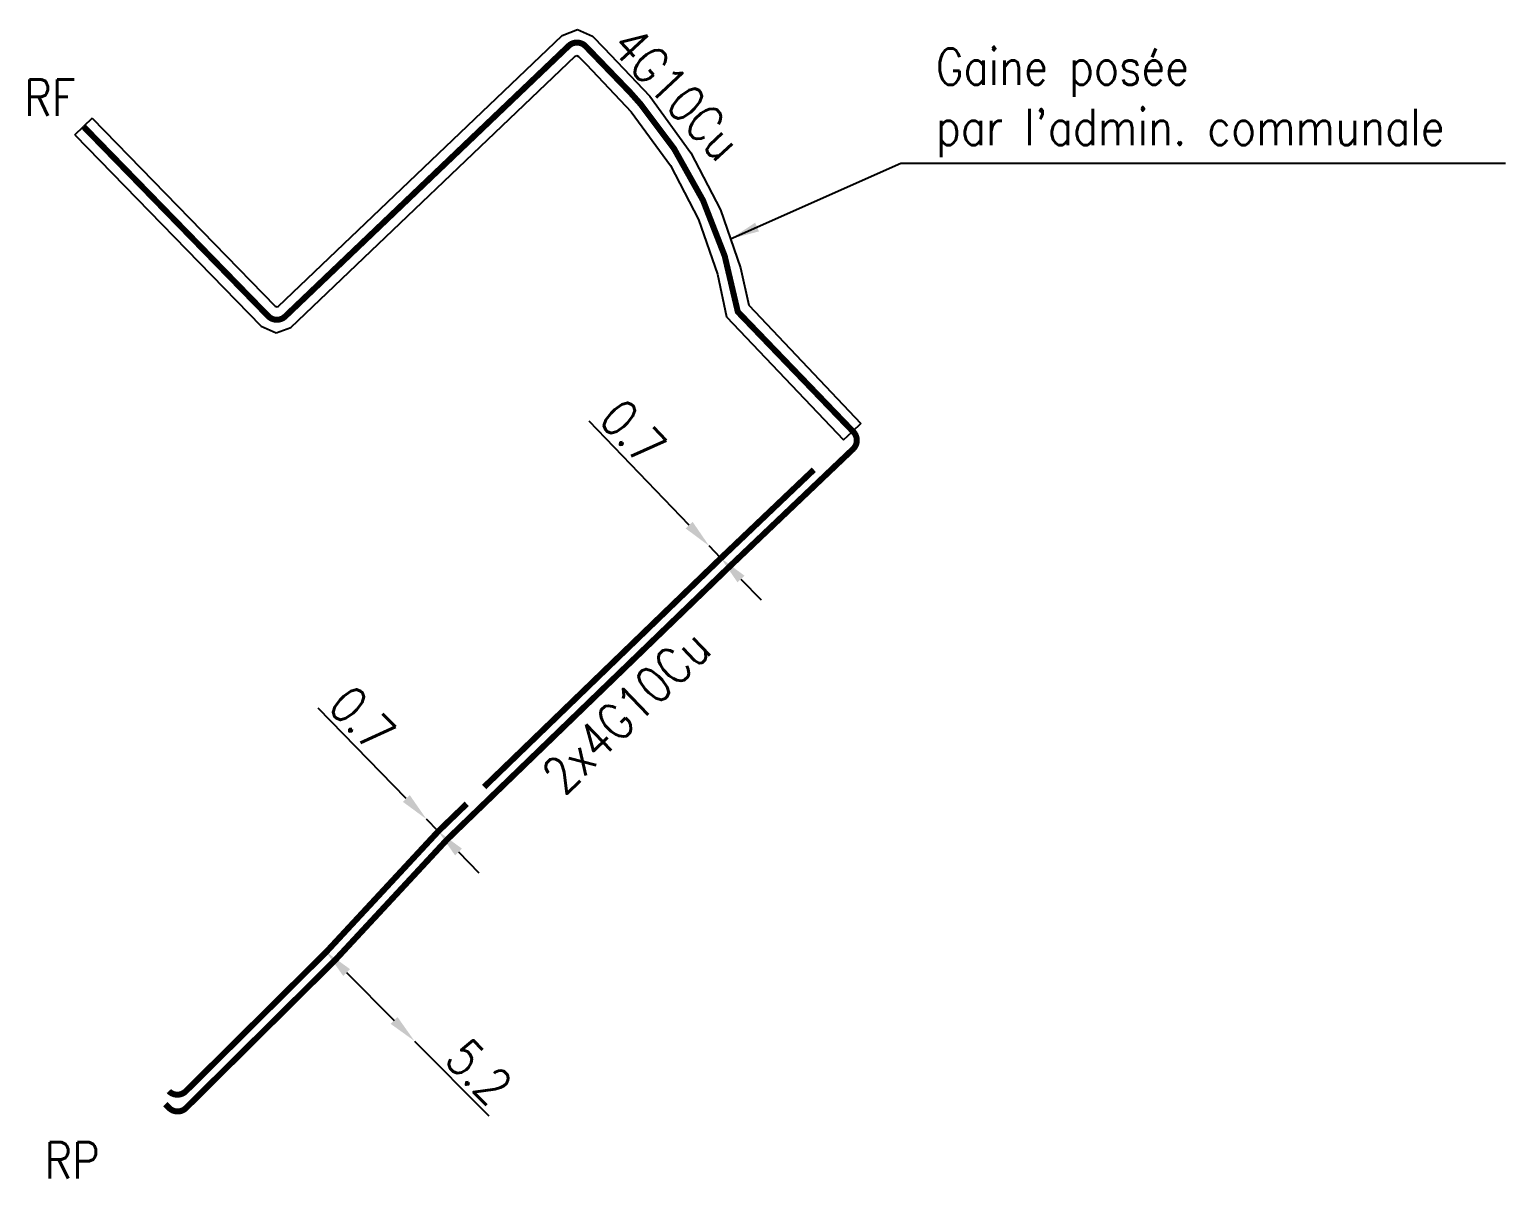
# Model space of a CAD drawing. Header units: millimetres. Extents: x 151012 to 151930, y 112069 to 113000.
# Drawn here: x 151432.3 to 151493.5, y 112069.2 to 112116.8 of the extents above; entities that cross this region are included whole.
import ezdxf

# ---------------------------------------------------------------- set-up
doc = ezdxf.new("R2010")
doc.units = ezdxf.units.MM
doc.header["$PDMODE"] = 34
doc.linetypes.add('E_ST_Cu', pattern=[2000, 1000, 1000])
doc.layers.get('Defpoints').update_dxf_attribs({"linetype": 'CONTINUOUS'})
doc.layers.add('E_100', color=3, linetype='CONTINUOUS')
doc.layers.add('E_400', color=7, linetype='CONTINUOUS')
doc.styles.get("Standard").update_dxf_attribs({"font": 'romans.shx', "width": 0.85})
doc.dimstyles.get("Standard").update_dxf_attribs({"dimtxt": 1.5, "dimasz": 1.2, "dimexe": 0.625, "dimexo": 0.625, "dimgap": 0.25, "dimtad": 1, "dimdec": 1, "dimzin": 0, "dimdsep": 46, "dimtxsty": 'Standard', "dimcen": -0.5, "dimadec": 0, "dimazin": 0, "dimtfac": 1, "dimtdec": 1, "dimtmove": 0, "dimatfit": 3, "dimfxl": 0, "dimtolj": 1, "dimtzin": 0, "dimarcsym": 0})

# ---------------------------------------------------------------- blocks, each defined once
blk = doc.blocks.new('*D52')
at = {"layer": 'Defpoints', "color": 0, "linetype": 'Continuous', "transparency": 16777216}
for p in [(151444.593, 112078.561), (151448.254, 112074.868), (151448.254, 112074.868)]:
    blk.add_point(p, dxfattribs=at)
at = {"layer": 'E_100', "color": 0, "linetype": 'Continuous', "lineweight": -2, "transparency": 16777216}
for p, q in [((151444.149, 112078.121), (151444.149, 112078.121)), ((151445.438, 112077.709), (151447.409, 112075.72)), ((151448.254, 112074.868), (151451.332, 112071.764))]:
    blk.add_line(p, q, dxfattribs=at)
at = {"layer": 'E_100', "color": 0, "linetype": 'Continuous', "transparency": 16777216}
for points in [[(151445.58, 112077.849), (151445.296, 112077.568), (151444.593, 112078.561)], [(151447.551, 112075.861), (151447.267, 112075.579), (151448.254, 112074.868)]]:
    blk.add_solid(points, dxfattribs=at)
at = {"layer": 'E_100', "color": 0, "linetype": 'Continuous', "transparency": 16777216, "insert": (151450.925, 112073.594), "char_height": 1.5, "attachment_point": 5, "rotation": 314.75336}
blk.add_mtext('\\A1;5.2', dxfattribs=at)
blk = doc.blocks.new('*D53')
at = {"layer": 'Defpoints', "color": 0, "linetype": 'Continuous', "transparency": 16777216}
for p in [(151460.473, 112095.389), (151460.473, 112095.389), (151460.958, 112094.885)]:
    blk.add_point(p, dxfattribs=at)
at = {"layer": 'E_100', "color": 0, "linetype": 'Continuous', "lineweight": -2, "transparency": 16777216}
for p, q in [((151459.641, 112096.254), (151455.498, 112100.557)), ((151460.958, 112094.885), (151460.473, 112095.389)), ((151461.791, 112094.02), (151462.623, 112093.156))]:
    blk.add_line(p, q, dxfattribs=at)
at = {"layer": 'E_100', "color": 0, "linetype": 'Continuous', "transparency": 16777216}
for points in [[(151459.785, 112096.392), (151459.497, 112096.115), (151460.473, 112095.389)], [(151461.935, 112094.159), (151461.646, 112093.882), (151460.958, 112094.885)]]:
    blk.add_solid(points, dxfattribs=at)
at = {"layer": 'E_100', "color": 0, "linetype": 'Continuous', "transparency": 16777216, "insert": (151457.318, 112100.108), "char_height": 1.5, "attachment_point": 5, "rotation": 313.90936}
blk.add_mtext('\\A1;0.7', dxfattribs=at)
blk = doc.blocks.new('*D54')
at = {"layer": 'Defpoints', "color": 0, "linetype": 'Continuous', "transparency": 16777216}
for p in [(151448.751, 112084.064), (151448.751, 112084.064), (151449.24, 112083.563)]:
    blk.add_point(p, dxfattribs=at)
at = {"layer": 'E_100', "color": 0, "linetype": 'Continuous', "lineweight": -2, "transparency": 16777216}
for p, q in [((151447.913, 112084.923), (151444.264, 112088.663)), ((151449.24, 112083.563), (151448.751, 112084.064)), ((151450.078, 112082.705), (151450.916, 112081.846))]:
    blk.add_line(p, q, dxfattribs=at)
at = {"layer": 'E_100', "color": 0, "linetype": 'Continuous', "transparency": 16777216}
for points in [[(151448.057, 112085.063), (151447.77, 112084.784), (151448.751, 112084.064)], [(151450.222, 112082.844), (151449.935, 112082.565), (151449.24, 112083.563)]]:
    blk.add_solid(points, dxfattribs=at)
at = {"layer": 'E_100', "color": 0, "linetype": 'Continuous', "transparency": 16777216, "insert": (151446.088, 112088.226), "char_height": 1.5, "attachment_point": 5, "rotation": 314.29636}
blk.add_mtext('\\A1;0.7', dxfattribs=at)

msp = doc.modelspace()

# ---------------------------------------------------------------- linework, layer by layer
at = {"layer": 'E_100', "linetype": 'E_ST_Cu', "const_width": 0.25, "flags": 128}
for points in [[(151434.523, 112112.781), (151442.187, 112104.917, 0.411121), (151442.89, 112104.904), (151454.644, 112116.119, -0.412445), (151455.349, 112116.104), (151457.195, 112114.192), (151457.625, 112113.709), (151459.015, 112111.859), (151460.217, 112109.715), (151461.115, 112107.414), (151461.66, 112105.097), (151466.454, 112100.117, -0.415949), (151466.438, 112099.408), (151461.304, 112094.524), (151451.487, 112085.038), (151449.597, 112083.213), (151444.952, 112078.213), (151438.781, 112072.095, -0.414009), (151438.074, 112072.098), (151437.92, 112072.253)], [(151450.42, 112084.703), (151449.24, 112083.563), (151444.593, 112078.561), (151438.772, 112072.79, -0.410834), (151438.069, 112072.789), (151438.064, 112072.795)]]:
    msp.add_lwpolyline(points, format="xyb", dxfattribs=at)
msp.add_lwpolyline([(151464.81, 112098.549), (151460.958, 112094.885), (151451.139, 112085.398)], dxfattribs=at)
at = {"layer": 'E_400', "color": 7, "linetype": 'CONTINUOUS'}
for p, q in [((151442.597, 112105.317), (151454.37, 112116.549)), ((151454.37, 112116.549), (151455.01, 112116.797)), ((151455.01, 112116.797), (151455.639, 112116.523)), ((151455.639, 112116.523), (151456.103, 112116.045)), ((151443.131, 112104.444), (151454.917, 112115.688)), ((151454.917, 112115.688), (151454.988, 112115.716)), ((151454.988, 112115.716), (151455.058, 112115.685)), ((151455.058, 112115.685), (151455.382, 112115.353)), ((151456.103, 112116.045), (151458.01, 112114.03)), ((151455.382, 112115.353), (151457.24, 112113.389)), ((151458.01, 112114.03), (151459.717, 112111.688)), ((151457.24, 112113.389), (151458.865, 112111.16)), ((151434.165, 112112.432), (151434.523, 112112.781)), ((151434.881, 112113.13), (151434.523, 112112.781)), ((151434.881, 112113.13), (151442.476, 112105.337)), ((151434.165, 112112.432), (151441.898, 112104.497)), ((151459.717, 112111.688), (151460.947, 112109.318)), ((151458.865, 112111.16), (151460.026, 112108.922)), ((151460.026, 112108.922), (151460.813, 112106.655)), ((151460.947, 112109.318), (151461.777, 112106.926)), ((151460.813, 112106.655), (151461.195, 112104.893)), ((151461.777, 112106.926), (151462.113, 112105.378)), ((151442.476, 112105.337), (151442.555, 112105.302)), ((151442.555, 112105.302), (151442.597, 112105.317)), ((151462.113, 112105.378), (151466.766, 112100.471)), ((151461.195, 112104.893), (151466.041, 112099.783)), ((151441.898, 112104.497), (151442.517, 112104.229)), ((151442.517, 112104.229), (151443.131, 112104.444)), ((151466.766, 112100.471), (151466.403, 112100.127)), ((151466.766, 112100.471), (151466.766, 112100.471)), ((151466.041, 112099.783), (151466.403, 112100.127)), ((151466.041, 112099.783), (151466.041, 112099.783))]:
    msp.add_line(p, q, dxfattribs=at)

# ---------------------------------------------------------------- texts
at = {"layer": 'E_100', "linetype": 'Continuous', "width": 0.85}
for s, rotation, p in [('4G10Cu', 313.05247, (151456.33, 112116.051)), ('2x4G10Cu', 44.01425, (151454.449, 112085.007))]:
    msp.add_text(s, height=1.5, rotation=rotation, dxfattribs=at).set_placement(p)
at = {"layer": 'E_100', "linetype": 'Continuous', "char_height": 1.5, "attachment_point": 9}
for s, insert in [('\\A1;RF', (151434.202, 112113.222)), ('\\A1;RP', (151435.203, 112069.172))]:
    msp.add_mtext(s, dxfattribs=dict(at, insert=insert))
at = {"layer": 'E_400', "linetype": 'Continuous', "insert": (151469.874, 112111.51), "char_height": 1.5, "attachment_point": 7}
msp.add_mtext("\\A1;Gaine posée\\Ppar l'admin. communale", dxfattribs=at)

# ---------------------------------------------------------------- dimensions: what is measured, and where the dimension line sits
at = {"layer": 'E_100', "linetype": 'Continuous'}
for base, p1, p2, angle, picture, middle in [((151460.473, 112095.389), (151460.958, 112094.885), (151460.473, 112095.389), 313.90936, '*D53', (151456.598, 112099.415)), ((151448.751, 112084.064), (151449.24, 112083.563), (151448.751, 112084.064), 314.29636, '*D54', (151445.372, 112087.528)), ((151448.254, 112074.868), (151444.593, 112078.561), (151448.254, 112074.868), 134.75336, '*D52', (151450.215, 112072.89))]:
    dim = msp.add_linear_dim(base=base, p1=p1, p2=p2, angle=angle, dimstyle='Standard', dxfattribs=at)
    dim.commit()
    dim.dimension.update_dxf_attribs({"geometry": picture, "text_midpoint": middle, "dimtype": 160})

# ---------------------------------------------------------------- leaders
at = {"layer": 'E_400', "linetype": 'Continuous', "annotation_type": 0, "has_hookline": 1, "hookline_direction": 0, "text_width": 23.618}
msp.add_leader([(151461.362, 112108.122), (151468.424, 112111.26), (151469.624, 112111.26)], dimstyle='Standard', dxfattribs=at)

doc.saveas('drawing.dxf')
